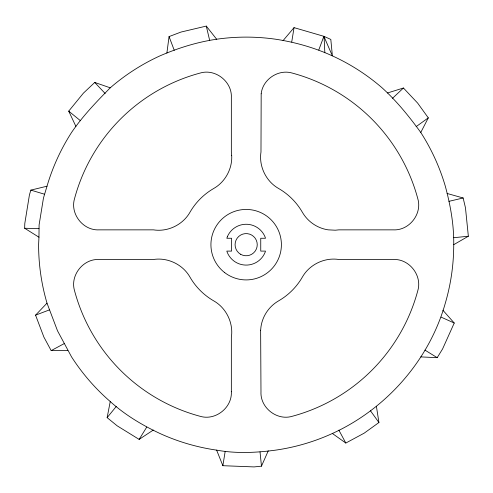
<?xml version="1.0" encoding="UTF-8"?>
<svg xmlns="http://www.w3.org/2000/svg" width="493" height="493" viewBox="0 0 493 493"><rect width="100%" height="100%" fill="white"/><g stroke="black" fill="none" stroke-linecap="round" stroke-linejoin="round"><path stroke-width="0.74" d="M38.959 237.213L39.101 224.907L43.458 198.05L47.008 186.2A207.559 207.559 0 0 1 71.553 132.463C82.695 116.077 96.418 101.86 110.241 87.816A207.559 207.559 0 0 1 159.942 55.875C178.096 48.031 197.021 42.09 216.624 39.23A207.559 207.559 0 0 1 275.704 39.23C295.245 42.213 314.392 47.655 332.387 55.875A207.559 207.559 0 0 1 382.087 87.816C396.754 101.139 409.165 116.49 420.775 132.463A207.559 207.559 0 0 1 445.315 186.2C450.454 205.267 454.022 224.876 453.726 244.676A207.559 207.559 0 0 1 445.315 303.152C429.181 360.321 386.364 408.894 332.387 433.483A207.559 207.559 0 0 1 275.704 450.127C256.132 452.771 236.141 453.714 216.624 450.127A207.559 207.559 0 0 1 159.942 433.483C142.039 425.102 124.963 414.841 110.241 401.542A207.559 207.559 0 0 1 71.553 356.895L57.521 330.828L47.008 303.152A207.559 207.559 0 0 1 38.602 244.676L38.959 237.213L24.65 228.247L24.792 223.539L29.444 194.821L30.856 190.119L47.008 186.2M166.88 53.096L169.056 36.593L180.974 32.063L206.29 26.086L216.624 39.23M268.26 450.836L261.475 466.168L254.098 466.914L222.861 465.7L225.159 451.508M291.714 42.047L294.05 27.639L323.876 36.316L330.815 39.44L332.387 55.875L323.876 36.316L318.761 50.027M153.298 430.056L139.137 439.392L117.168 425.823L107.135 417.639L110.241 401.542M442.868 310.214L454.238 323.032L442.597 348.921L437.192 357.671L420.775 356.895M420.775 132.463L428.3 117.864L417.645 103.092L403.434 88.007L387.498 92.974M139.137 439.392L146.723 427.111M75.891 126.374L68.718 111.147L83.403 93.146L94.748 82.454L110.241 87.816M107.135 417.639L116.262 406.454M283.044 40.642L294.05 27.639M67.812 350.418L51.173 350.609L43.877 337.058L35.564 315.156L47.008 303.152M392.514 98.298L403.434 88.007M416.129 126.639L428.3 117.864M376.399 406.294L378.932 422.519L364.154 433.174L345.815 443.047L332.387 433.483M453.726 244.676L468.35 236.233L465.466 207.799L463.143 197.983L447.077 193.466M51.173 350.609L64.355 343.516M35.564 315.156L49.553 309.844M448.938 201.335L463.143 197.983M453.825 237.706L468.35 236.233M24.65 228.247L38.99 228.672M30.856 190.119L44.598 194.242M441.124 317.135L454.238 323.032M424.96 350.116L437.192 357.671M68.718 111.147L80.482 120.742M94.748 82.454L105.163 93.504M370.366 410.644L378.932 422.519M338.876 430.155L345.815 443.047M216.624 450.127L222.861 465.7M169.056 36.593L174.257 50.292M206.29 26.086L209.654 40.346M260.021 451.865L261.475 466.168M324.061 36.402L324.832 52.751M231.698 155.548C232.425 168.754 225.227 181.954 213.722 188.486A64.879 64.879 0 0 0 189.978 212.236C182.866 224.833 167.743 232.123 153.465 229.855L99.087 229.855C83.175 230.761 69.932 213.95 74.529 198.691A177.683 177.683 0 0 1 200.176 73.044C215.435 68.441 232.246 81.69 231.346 97.602L231.346 151.973L231.698 155.548M260.637 330.224L260.982 391.75C260.082 407.662 276.893 420.911 292.152 416.308A177.683 177.683 0 0 0 417.793 290.667C422.396 275.408 409.153 258.591 393.235 259.497L338.864 259.497C324.579 257.229 309.462 264.519 302.351 277.115A64.879 64.879 0 0 1 278.6 300.866A36.026 36.026 0 0 0 261 326.656L260.637 330.224M231.346 391.75C232.246 407.662 215.435 420.911 200.176 416.308A177.683 177.683 0 0 1 74.529 290.667C69.932 275.408 83.175 258.591 99.087 259.497L153.465 259.497C167.743 257.223 182.866 264.525 189.978 277.115A64.879 64.879 0 0 0 213.722 300.866C226.318 307.971 233.608 323.094 231.346 337.378L231.346 391.75M261.179 93.775L260.982 151.973C258.72 166.258 266.004 181.381 278.6 188.486A64.879 64.879 0 0 1 302.351 212.236A36.026 36.026 0 0 0 328.141 229.843L335.295 230.206L338.864 229.855L393.235 229.855C409.153 230.761 422.396 213.95 417.793 198.691A177.683 177.683 0 0 0 292.152 73.044C278.28 68.958 262.689 79.391 261.179 93.775M227.298 236.862L226.823 238.261L231.574 238.261L231.574 251.097L226.823 251.097L227.298 252.49A20.423 20.423 0 0 0 265.031 252.49L265.505 251.097L260.748 251.097L260.748 238.261L265.505 238.261L265.031 236.862A20.423 20.423 0 0 0 227.298 236.862M240.621 254.277A11.086 11.086 0 0 0 257.247 244.676A11.086 11.086 0 0 0 240.621 235.075A11.086 11.086 0 0 0 240.621 254.277M224.709 272.635A35.243 35.243 0 0 0 281.102 249.279A35.243 35.243 0 0 0 232.678 212.119A35.243 35.243 0 0 0 224.709 272.635"/></g></svg>
